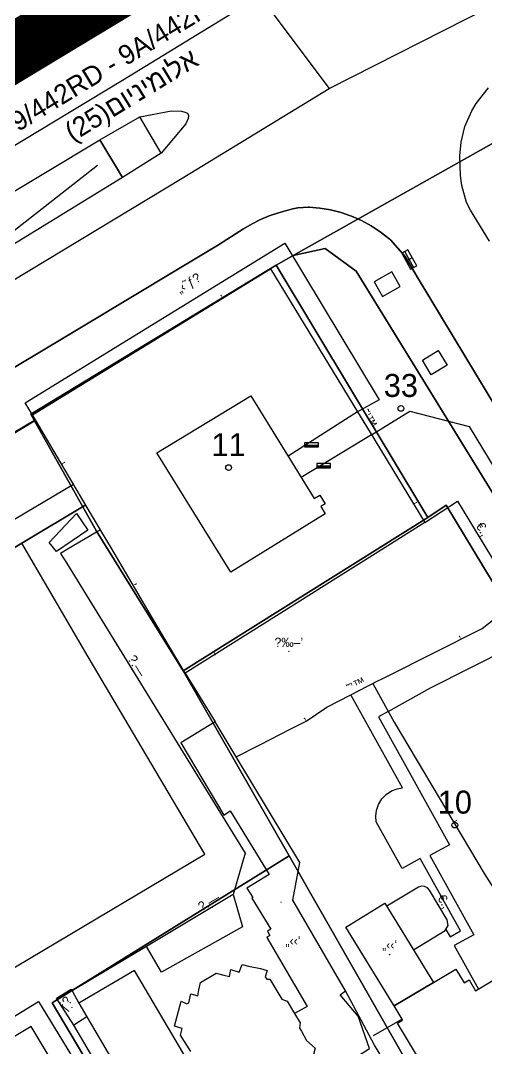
# Model space of a CAD drawing. Header units: metres. Extents: x 218299 to 220222, y 572714 to 574340.
# Drawn here: x 219559.3 to 219599.9, y 574053.9 to 574143.5 of the extents above; entities that cross this region are included whole.
import ezdxf
from ezdxf.enums import TextEntityAlignment as Align

# ---------------------------------------------------------------- set-up
doc = ezdxf.new("R2010")
doc.units = ezdxf.units.M
doc.header["$MEASUREMENT"] = 0
for name, color, linetype in [('1601', 44, 'LANDBORDER'), ('1602', 44, 'Continuous'), ('1603', 44, 'Continuous'), ('6031', 254, 'Continuous'), ('6082', 1, 'CABLEUNDPROPOSE03'), ('6901', 3, 'Continuous'), ('A_POINTS', 2, 'Continuous'), ('M2101', 253, 'Continuous'), ('M2200', 253, 'Continuous'), ('M2207', 253, 'Continuous'), ('M2401', 7, 'Continuous'), ('M2404', 7, 'Continuous'), ('M2407', 253, 'Continuous'), ('M2408', 253, 'Continuous'), ('M2412', 253, 'Continuous'), ('M2420', 253, 'Continuous'), ('m2511', 253, 'Continuous'), ('M2601', 253, 'Continuous'), ('M2602', 253, 'Continuous'), ('M2605', 253, 'Continuous'), ('M2612', 253, 'Continuous'), ('M2804', 253, 'Continuous'), ('M2809', 253, 'Continuous'), ('M4903', 253, 'Continuous'), ('M5202', 253, 'Continuous'), ('M5250', 253, 'Continuous'), ('PLTMarker', 51, 'Continuous')]:
    doc.layers.add(name, color=color, linetype=linetype)
doc.styles.add('HEBTXT', font='HEBTXT')
doc.styles.add('MAVAT_HEBTXT', font='HEBTXT')
doc.linetypes.add('CABLEUNDPROPOSE03', pattern='A,2,[222,elecad.shx,S=0.01,R=0,X=0,Y=0],2,-1', length=5)
doc.linetypes.add('LANDBORDER', pattern='A,6.25,[208,elecad.shx,S=0.02,R=0,X=-0.6,Y=0],12.5,[208,elecad.shx,S=0.02,R=180,X=0.6,Y=0],6.25', length=25)

# ---------------------------------------------------------------- blocks, each defined once
blk = doc.blocks.new('6901')
at = {"layer": 'A_POINTS'}
blk.add_circle((0, 0), 0.25, dxfattribs=at)
at = {"color": 0, "style": 'HEBTXT', "flags": 1}
blk.add_attdef('CODE', (-2.918, 6.399), '', height=1.7, dxfattribs=at)
at = {"color": 0, "style": 'HEBTXT'}
for tag, p in [('PATH', (0.169, 4.708)), ('HTCH', (0.169, 2.708))]:
    blk.add_attdef(tag, text='', height=1.7, dxfattribs=at).set_placement(p, align=Align.MIDDLE_CENTER)
blk = doc.blocks.new('1603')
at = {"layer": 'A_POINTS'}
blk.add_circle((0, 0), 0.25, dxfattribs=at)
at = {"color": 0, "style": 'HEBTXT'}
blk.add_attdef('PARCEL_NUM', text='', height=2, dxfattribs=at).set_placement((0, 1), align=Align.CENTER)
at = {"color": 0, "style": 'HEBTXT', "flags": 1}
blk.add_attdef('LOT_NUM', text='', height=2, dxfattribs=at).set_placement((0, -2.5), align=Align.CENTER)
blk = doc.blocks.new('M2804')
blk.add_circle((0, 0), 0.025)
at = {"style": 'MAVAT_HEBTXT'}
blk.add_attdef('NAME', text='', height=0.8, dxfattribs=at).set_placement((0, 1.59), align=Align.MIDDLE)
blk = doc.blocks.new('M5202')
blk.add_lwpolyline([(-2, -0.53), (2, -0.53), (2, 0.67), (-2, 0.67)], close=True)
for points in [[(-2, 0), (2, 0)], [(-2, -0.33), (2, -0.33)]]:
    blk.add_lwpolyline(points)
at = {"style": 'MAVAT_HEBTXT', "flags": 1}
for tag, p in [('MARK', (0, 1.92)), ('HEIGHT', (0, -1.78)), ('NAME', (0, -4.35))]:
    blk.add_attdef(tag, text='', height=0.8, dxfattribs=at).set_placement(p, align=Align.MIDDLE)
blk = doc.blocks.new('M2207')
blk.add_circle((0, 0), 0.025)
at = {"style": 'MAVAT_HEBTXT'}
blk.add_attdef('NAME', text='', height=0.8, dxfattribs=at).set_placement((0, 1.59), align=Align.MIDDLE)
blk = doc.blocks.new('M2408')
blk.add_circle((0, 0), 0.025)
at = {"style": 'MAVAT_HEBTXT'}
blk.add_attdef('NAME', text='', height=0.8, dxfattribs=at).set_placement((0, 1.59), align=Align.MIDDLE)
blk = doc.blocks.new('M2412')
blk.add_circle((0, 0), 0.025)
at = {"style": 'MAVAT_HEBTXT'}
blk.add_attdef('NAME', text='', height=0.8, dxfattribs=at).set_placement((0, 1.59), align=Align.MIDDLE)
blk = doc.blocks.new('M2601')
blk.add_circle((0, 0), 0.025)
at = {"style": 'MAVAT_HEBTXT'}
blk.add_attdef('NAME', text='', height=0.8, dxfattribs=at).set_placement((0, 1.59), align=Align.MIDDLE)
blk = doc.blocks.new('M2602')
blk.add_circle((0, 0), 0.025)
at = {"style": 'MAVAT_HEBTXT'}
blk.add_attdef('NAME', text='', height=0.8, dxfattribs=at).set_placement((0, 1.59), align=Align.MIDDLE)
blk = doc.blocks.new('M2605')
blk.add_circle((0, 0), 0.025)
at = {"style": 'MAVAT_HEBTXT'}
blk.add_attdef('NAME', text='', height=0.8, dxfattribs=at).set_placement((0, 1.59), align=Align.MIDDLE)
blk = doc.blocks.new('M2612')
blk.add_circle((0, 0), 0.025)
at = {"style": 'MAVAT_HEBTXT'}
blk.add_attdef('NAME', text='', height=0.8, dxfattribs=at).set_placement((0, 1.59), align=Align.MIDDLE)
blk = doc.blocks.new('M4903')
blk.add_lwpolyline([(-1.6, -0.59), (1.6, -0.59), (1.6, 0.62), (-1.6, 0.62)], close=True)
for points in [[(-1.57, 0), (1.57, 0)], [(0, 0.62), (0, -0.59)]]:
    blk.add_lwpolyline(points)
at = {"style": 'MAVAT_HEBTXT', "flags": 1}
for tag, p in [('MARK', (0, 1.87)), ('IL', (0, -6.97))]:
    blk.add_attdef(tag, text='', height=0.8, dxfattribs=at).set_placement(p, align=Align.MIDDLE)
at = {"style": 'MAVAT_HEBTXT'}
for tag, p in [('HEIGHT', (0, -1.84)), ('NAME', (0, -4.41))]:
    blk.add_attdef(tag, text='', height=0.8, dxfattribs=at).set_placement(p, align=Align.MIDDLE)
blk = doc.blocks.new('111')
at = {"layer": 'M2101'}
blk.add_polyline3d([(219541.616, 574087.269, 587.841), (219546.903, 574077.245, 587.915), (219539.311, 574072.733, 587.99), (219549.523, 574055.487, 587.99), (219575.357, 574070.842, 587.915), (219565.202, 574088.042, 587.915), (219559.416, 574097.937, 587.915), (219559.416, 574097.937, 588.152), (219541.616, 574087.269, 588.152)], close=True, dxfattribs=at)
at = {"layer": 'M2200'}
blk.add_polyline3d([(219579.351, 574110.778, 592.94), (219584.891, 574101.82, 592.865), (219585.378, 574102.121, 592.415), (219585.846, 574101.363, 592.415), (219585.446, 574101.115, 592.865), (219585.838, 574100.482, 592.865), (219577.619, 574095.398, 592.865), (219571.186, 574105.796, 593.015)], close=True, dxfattribs=at)
for points in [[(219596.93, 574048.131, 593.84), (219592.147, 574056.13, 593.84), (219592.147, 574056.13, 593.84), (219592.579, 574056.388, 593.84), (219592.527, 574056.476, 593.797), (219591.844, 574057.618, 593.24), (219591.844, 574057.618, 593.24), (219591.844, 574057.618, 593.24), (219595.255, 574059.657, 593.24), (219595.255, 574059.657, 593.24), (219597.225, 574060.835, 593.24), (219597.947, 574059.628, 593.99), (219598.376, 574059.884, 593.99), (219598.936, 574058.947, 593.99), (219607.603, 574064.129, 593.56)], [(219574.129, 574053.652, 594.59), (219573.252, 574055.062, 594.59), (219573.376, 574055.661, 595.64), (219572.703, 574055.853, 594.89), (219573.29, 574058.026, 594.89), (219573.793, 574057.813, 596.09), (219573.954, 574057.888, 596.09), (219574.137, 574058.662, 594.89), (219574.751, 574058.496, 596.24), (219574.83, 574059.032, 593.24), (219574.986, 574059.654, 593.24), (219576.339, 574060.48, 593.24), (219577.026, 574060.309, 596.24), (219577.513, 574060.184, 596.24), (219577.626, 574060.79, 594.74), (219578.333, 574060.559, 596.09), (219578.61, 574061.221, 594.74), (219579.146, 574061.078, 596.09), (219580.213, 574060.873, 596.09), (219580.78, 574060.704, 594.74), (219580.62, 574060.167, 595.94), (219580.749, 574059.952, 595.94), (219581.024, 574059.946, 595.04), (219582.059, 574058.206, 595.04), (219582.538, 574058.026, 595.04), (219583.175, 574056.967, 595.04), (219583.658, 574056.164, 595.04), (219583.658, 574056.164, 595.04), (219583.587, 574055.684, 595.04), (219583.587, 574055.684, 595.04), (219583.788, 574055.418, 595.04), (219583.788, 574055.418, 595.04), (219584.214, 574054.605, 595.04), (219584.214, 574054.605, 595.04), (219584.952, 574053.93, 595.04), (219584.952, 574053.93, 595.04), (219584.785, 574053.269, 595.94)]]:
    blk.add_polyline3d(points, dxfattribs=at)
at = {"layer": 'M2207'}
for points in [[(219564.198, 574100.525, 589.634), (219565.167, 574099.079, 589.634), (219562.456, 574097.213, 589.184), (219561.798, 574097.988, 589.184)], [(219591.844, 574057.618, 592.97), (219587.648, 574064.494, 592.97), (219591.04, 574066.564, 592.97), (219595.255, 574059.657, 592.97), (219591.844, 574057.618, 592.97)], [(219578.022, 574046.236, 593.315), (219576.892, 574048.159, 593.315), (219576.687, 574048.038, 593.315), (219569.238, 574060.712, 592.415), (219564.374, 574057.854, 592.265), (219564.374, 574057.854, 592.265), (219565.074, 574056.662, 592.35), (219571.808, 574045.204, 593.165), (219570.796, 574044.61, 593.165), (219577.206, 574033.703, 593.165), (219577.206, 574033.703, 593.165), (219583.287, 574037.277, 593.315), (219578.273, 574045.809, 593.315), (219578.247, 574045.852, 593.315), (219578.247, 574045.852, 593.315)], [(219563.809, 574049.873, 591.815), (219560.23, 574055.841, 591.815), (219542.826, 574045.404, 591.815), (219542.979, 574045.15, 591.815), (219546.474, 574039.322, 591.815), (219547.033, 574039.659, 591.815), (219547.105, 574039.54, 591.815), (219551.27, 574042.052, 591.815), (219551.164, 574042.228, 591.815), (219552.158, 574042.828, 591.815), (219552.271, 574042.64, 591.815), (219557.186, 574045.604, 591.815), (219557.092, 574045.759, 591.815), (219558.077, 574046.353, 591.815), (219558.137, 574046.253, 591.815), (219563.043, 574049.212, 591.815), (219562.955, 574049.358, 591.815), (219563.809, 574049.873, 591.815)]]:
    blk.add_polyline3d(points, close=True, dxfattribs=at)
blk.add_polyline3d([(219586.495, 574051.896, 592.115), (219589.703, 574053.926, 592.115), (219588.706, 574056.736, 592.115), (219587.153, 574058.593, 592.115), (219587.596, 574058.938, 591.815), (219587.596, 574058.938, 591.815), (219583.015, 574066.829, 592.115), (219583.63, 574070.117, 592.115), (219578.083, 574079.308, 592.115), (219576.244, 574082.355, 592.115), (219576.244, 574082.355, 592.115), (219573.257, 574080.53, 592.115), (219577.018, 574074.23, 592.115), (219577.565, 574074.612, 592.115), (219580.972, 574069.077, 592.265), (219579.012, 574067.875, 592.265), (219579.531, 574067.057, 592.265), (219579.438, 574067.013, 592.265), (219581.092, 574064.32, 592.265), (219580.805, 574064.131, 592.115), (219581.019, 574063.746, 592.115), (219580.756, 574063.571, 591.815), (219584.263, 574057.575, 592.265), (219583.175, 574056.967, 592.265), (219583.658, 574056.164, 592.265), (219583.587, 574055.684, 592.19), (219583.788, 574055.418, 592.04), (219584.214, 574054.605, 591.74), (219584.952, 574053.93, 591.74), (219584.785, 574053.269, 591.74)], dxfattribs=at)
at = {"layer": 'M2401'}
for points in [[(219600.129, 574124.235, 592.798), (219598.476, 574126.932, 592.798), (219598.141, 574127.614, 592.798), (219597.747, 574129.099, 592.798), (219597.625, 574129.959, 592.798), (219597.561, 574131.68, 592.798), (219597.666, 574132.871, 592.798), (219597.998, 574134.215, 592.798), (219598.592, 574135.58, 592.798), (219598.979, 574136.219, 592.798), (219600.069, 574137.591, 592.798)], [(219556.592, 574137.82, 593.13), (219561.505, 574140.796, 593.13), (219565.835, 574143.434, 593.13), (219568.319, 574145.031, 593.13)], [(219601.029, 574109.208, 595.067), (219593.927, 574120.995, 595.067), (219592.801, 574122.911, 595.067), (219591.513, 574124.346, 595.067), (219591.369, 574124.473, 595.067), (219590.622, 574125.058, 595.067), (219589.827, 574125.579, 595.067), (219588.992, 574126.033, 595.067), (219588.121, 574126.416, 595.067), (219587.965, 574126.47, 595.067), (219587.221, 574126.726, 595.067), (219586.298, 574126.96, 595.067), (219585.359, 574127.117, 595.067), (219584.449, 574127.193, 595.067), (219584.41, 574127.196, 595.067), (219584.36, 574127.196, 595.067), (219583.913, 574127.178, 595.067), (219583.465, 574127.128, 595.067), (219583.018, 574127.047, 595.067), (219582.571, 574126.936, 595.067), (219581.759, 574126.702, 595.067), (219580.967, 574126.444, 595.067), (219580.202, 574126.137, 595.067), (219579.469, 574125.753, 595.067), (219578.735, 574125.3, 595.067), (219578.01, 574124.837, 595.067), (219577.285, 574124.375, 595.067), (219576.553, 574123.924, 595.067), (219572.93, 574121.749, 595.067), (219564.899, 574116.928, 595.067), (219545.757, 574105.438, 595.067)], [(219569.706, 574135.059, 589.108), (219572.449, 574135.59, 589.108), (219573.34, 574135.563, 589.108), (219573.631, 574135.485, 589.108), (219573.835, 574135.374, 589.108), (219573.941, 574135.189, 589.108), (219573.913, 574134.926, 589.108), (219573.7, 574134.445, 589.108), (219571.562, 574131.915, 589.108), (219568.2, 574129.798, 589.108), (219543.962, 574114.932, 589.108)], [(219551.428, 574124.188, 589.108), (219566.208, 574133.073, 589.108), (219566.216, 574133.078, 589.108), (219569.706, 574135.059, 589.108)], [(219564.986, 574101.274, 588.152), (219559.416, 574097.937, 588.152), (219541.616, 574087.269, 588.152), (219541.507, 574087.204, 588.152), (219540.065, 574089.027, 588.152), (219539.252, 574090.085, 588.152), (219536.919, 574093.122, 588.152), (219536.22, 574094.033, 588.152)]]:
    blk.add_polyline3d(points, dxfattribs=at)
at = {"layer": 'M2404'}
for points in [[(219600.129, 574124.235, 592.798), (219598.476, 574126.932, 592.798), (219598.141, 574127.614, 592.798), (219597.747, 574129.099, 592.798), (219597.625, 574129.959, 592.798), (219597.561, 574131.68, 592.798), (219597.666, 574132.871, 592.798), (219597.998, 574134.215, 592.798), (219598.592, 574135.58, 592.798), (219598.979, 574136.219, 592.798), (219600.069, 574137.591, 592.798)], [(219556.592, 574137.82, 593.13), (219561.505, 574140.796, 593.13), (219565.835, 574143.434, 593.13), (219568.319, 574145.031, 593.13)], [(219545.757, 574105.438, 593.529), (219564.899, 574116.928, 593.529), (219572.93, 574121.749, 593.529), (219576.553, 574123.924, 593.529), (219577.285, 574124.375, 593.529), (219578.01, 574124.837, 593.529), (219578.735, 574125.3, 593.529), (219579.469, 574125.753, 593.529), (219580.202, 574126.137, 593.529), (219580.967, 574126.444, 593.529), (219581.759, 574126.702, 593.529), (219582.571, 574126.936, 593.529), (219583.018, 574127.047, 593.529), (219583.465, 574127.128, 593.529), (219583.913, 574127.178, 593.529), (219584.36, 574127.196, 593.529), (219584.41, 574127.196, 593.529), (219584.449, 574127.193, 593.529), (219585.359, 574127.117, 593.529), (219586.298, 574126.96, 593.529), (219587.221, 574126.726, 593.529), (219587.965, 574126.47, 593.529), (219588.121, 574126.416, 593.529), (219588.992, 574126.033, 593.529), (219589.827, 574125.579, 593.529), (219590.622, 574125.058, 593.529), (219591.369, 574124.473, 593.529), (219591.513, 574124.346, 593.529), (219592.801, 574122.911, 593.529), (219593.927, 574120.995, 593.529), (219601.029, 574109.208, 593.529)], [(219569.706, 574135.059, 589.108), (219572.449, 574135.59, 589.108), (219573.34, 574135.563, 589.108), (219573.631, 574135.485, 589.108), (219573.835, 574135.374, 589.108), (219573.941, 574135.189, 589.108), (219573.913, 574134.926, 589.108), (219573.7, 574134.445, 589.108), (219571.562, 574131.915, 589.108)], [(219568.2, 574129.798, 589.033), (219543.962, 574114.932, 589.033), (219519.709, 574100.311, 589.033), (219501.954, 574089.571, 589.033), (219481.333, 574077.15, 589.033), (219474.677, 574073.071, 589.033), (219469.278, 574071.441, 589.033), (219469.023, 574071.525, 589.033), (219468.862, 574071.653, 589.033), (219468.79, 574072.043, 589.033), (219469.007, 574072.687, 589.033), (219469.393, 574073.291, 589.033), (219471.524, 574075.463, 589.033), (219472.431, 574076.351, 589.033), (219472.457, 574076.377, 589.033), (219472.997, 574076.731, 589.033), (219484.304, 574083.543, 589.033), (219497.322, 574091.428, 589.033), (219518.508, 574104.226, 589.033), (219541.503, 574118.147, 589.033), (219551.428, 574124.188, 589.033), (219566.208, 574133.073, 589.033)], [(219536.22, 574094.033, 588), (219536.919, 574093.122, 588), (219539.252, 574090.085, 588), (219540.065, 574089.027, 588), (219541.507, 574087.204, 588), (219541.616, 574087.269, 588), (219559.416, 574097.937, 588), (219564.986, 574101.274, 588)]]:
    blk.add_polyline3d(points, dxfattribs=at)
at = {"layer": 'M2407'}
for points in [[(219588.646, 574109.372, 589.802), (219582.617, 574105.497, 589.802)], [(219589.858, 574107.382, 589.727), (219583.752, 574103.662, 589.727)], [(219563.938, 574103.048, 588.087), (219552.054, 574096.03, 588.231), (219550.171, 574099.218, 588.231), (219548.964, 574098.505, 588.231), (219549.468, 574097.651, 588.231), (219549.063, 574097.412, 588.231), (219550.407, 574095.135, 588.231), (219549.958, 574094.87, 588.227)], [(219591.322, 574083.276, 590.083), (219595.002, 574085.319, 590.083), (219601.958, 574088.845, 590.083), (219601.174, 574090.334, 590.083), (219603.456, 574091.654, 590.083)], [(219596.349, 574064.293, 590.458), (219596.704, 574063.654, 590.458), (219597.605, 574064.154, 590.458), (219594.11, 574070.45, 590.233), (219592.541, 574069.579, 590.233), (219590.279, 574073.654, 590.158), (219590.237, 574074.138, 590.122), (219590.296, 574074.655, 590.09), (219590.471, 574075.171, 590.064), (219590.763, 574075.649, 590.048), (219591.153, 574076.051, 590.042), (219591.61, 574076.351, 590.047), (219592.096, 574076.537, 590.061), (219592.576, 574076.618, 590.083), (219588.074, 574084.728, 590.083)], [(219591.322, 574083.276, 590.083), (219590.477, 574082.807, 590.083), (219596.664, 574071.661, 590.214), (219594.958, 574070.719, 590.233), (219598.786, 574063.829, 590.533), (219597.068, 574062.875, 590.533), (219599.171, 574059.087, 590.533)], [(219577.817, 574067.316, 589.502), (219578.638, 574064.516, 589.427), (219571.593, 574060.553, 589.352), (219570.288, 574062.812, 589.421)]]:
    blk.add_polyline3d(points, dxfattribs=at)
at = {"layer": 'M2408'}
for points in [[(219571.562, 574131.915, 589.108), (219569.706, 574135.059, 589.108)], [(219568.2, 574129.798, 589.033), (219566.208, 574133.073, 589.033)], [(219560.359, 574109.11, 588.227), (219559.709, 574110.169, 588.227), (219582.332, 574124.055, 588.227), (219590.545, 574110.422, 588.227), (219588.646, 574109.372, 588.227)], [(219589.858, 574107.382, 589.727), (219593.217, 574109.429, 589.727), (219598.383, 574108.107, 589.727), (219605.732, 574095.941, 589.727), (219608.801, 574090.973, 589.727), (219609.346, 574090.091, 589.727), (219613.75, 574082.703, 589.727), (219622.661, 574067.751, 589.727), (219624.865, 574069.065, 589.727), (219627.852, 574064.052, 589.727), (219628.293, 574063.319, 589.727), (219629.56, 574061.207, 589.727), (219629.876, 574060.68, 589.727)]]:
    blk.add_polyline3d(points, dxfattribs=at)
at = {"layer": 'M2412'}
blk.add_polyline3d([(219562.457, 574058.297, 588.002), (219563.717, 574059.083, 588.002), (219563.802, 574058.932, 588.039), (219564.374, 574057.854, 588.827), (219565.074, 574056.662, 589.652), (219563.946, 574055.934, 589.652)], close=True, dxfattribs=at)
at = {"layer": 'M2420'}
for points in [[(219269.5, 573961.12), (219289.529, 573970.985), (219308.394, 573982.007), (219313.709, 573985.471), (219375.059, 574021.492), (219442.049, 574062.93), (219453.2, 574069.582), (219466.311, 574076.718), (219568.204, 574138.273), (219580.156, 574145.612), (219595.255, 574153.366), (219695.469, 574214.527), (219702.903, 574218.819)], [(219277.3, 573946.38), (219296.25, 573958.952), (219314.339, 573973.014), (219319.452, 573976.38), (219380.511, 574012.609), (219447.317, 574054.359), (219459.053, 574061.55), (219471.289, 574068.042), (219573.396, 574129.726), (219586.187, 574137.537), (219600.145, 574144.634), (219701.809, 574206.914), (219707.996, 574210.42)], [(219580.947, 574191.365), (219585.5, 574182.88), (219578.09, 574175.19), (219575.59, 574170.19), (219574.41, 574158.69), (219576.3, 574149.88), (219580.156, 574145.612), (219586.187, 574137.537)]]:
    blk.add_lwpolyline(points, dxfattribs=at)
at = {"layer": 'm2511'}
blk.add_polyline3d([(219475.122, 574074.315, 587.087), (219491.648, 574084.371, 587.087), (219504.158, 574091.905, 587.087), (219512.229, 574096.76, 587.087), (219520.697, 574101.935, 587.087), (219532.315, 574108.868, 587.087), (219548.522, 574118.627, 587.087), (219556.615, 574123.514, 587.087), (219566.021, 574130.849, 587.087)], dxfattribs=at)
at = {"layer": 'M2601'}
for points in [[(219560.359, 574109.11, 590.533), (219581.061, 574121.817, 591.133), (219588.646, 574109.372, 591.133), (219588.646, 574109.372, 591.133)], [(219560.611, 574108.681, 590.083), (219556.445, 574106.221, 590.083)], [(219565.412, 574100.553, 590.761), (219560.611, 574108.681, 590.544), (219560.359, 574109.11, 590.533)], [(219589.747, 574107.564, 591.133), (219594.52, 574099.732, 591.133), (219594.52, 574099.732, 591.133), (219589.954, 574096.857, 591.133)], [(219567.166, 574097.582, 590.84), (219565.412, 574100.553, 590.761)], [(219571.106, 574090.91, 591.018), (219567.166, 574097.582, 590.84)], [(219589.954, 574096.857, 591.133), (219585.74, 574094.204, 591.133)], [(219585.74, 574094.204, 591.133), (219583.069, 574092.522, 591.133)], [(219583.069, 574092.522, 591.133), (219573.655, 574086.594, 591.133), (219576.244, 574082.355, 591.133)], [(219591.147, 574086.301, 591.433), (219599.517, 574090.508, 591.433), (219600.609, 574091.38, 591.433), (219602.152, 574093.075, 591.583), (219602.152, 574093.075, 591.583), (219603.221, 574092.043, 591.583)], [(219573.655, 574086.594, 591.133), (219571.106, 574090.91, 591.018)], [(219589.972, 574085.709, 591.433), (219590.061, 574085.755, 591.433), (219591.147, 574086.301, 591.433)], [(219589.972, 574085.709, 591.227), (219590.155, 574085.379, 591.227)], [(219590.155, 574085.379, 591.227), (219591.849, 574082.328, 591.227), (219599.673, 574069.144, 591.527), (219604.182, 574062.084, 591.669)], [(219580.157, 574080.368, 591.433), (219582.855, 574081.747, 591.433), (219584.172, 574082.43, 591.433), (219585.99, 574083.65, 591.433), (219588.074, 574084.728, 591.433)], [(219578.083, 574079.308, 591.433), (219580.157, 574080.368, 591.433)], [(219592.527, 574056.476, 591.602), (219590.001, 574055.029, 591.602)]]:
    blk.add_polyline3d(points, dxfattribs=at)
at = {"layer": 'M2602'}
for points in [[(219594.52, 574099.732, 591.283), (219597.361, 574101.592, 591.283), (219601.804, 574094.274, 591.283), (219602.152, 574093.075, 591.283)], [(219593.518, 574062.503, 590.777), (219596.295, 574064.199, 590.777), (219596.542, 574064.631, 590.777), (219596.455, 574065.12, 590.777), (219594.91, 574067.7, 590.777), (219594.742, 574067.897, 590.777), (219594.494, 574068.025, 590.777), (219594.215, 574068.048, 590.777), (219593.968, 574067.97, 590.777), (219591.196, 574066.309, 590.777)]]:
    blk.add_polyline3d(points, dxfattribs=at)
at = {"layer": 'M2605'}
for points in [[(219566.267, 574099.104, 589.052), (219563.465, 574097.429, 589.052)], [(219563.465, 574097.429, 589.052), (219562.805, 574097.035, 589.052), (219563.304, 574096.224, 589.07)], [(219563.304, 574096.224, 589.07), (219573.869, 574079.036, 589.465)], [(219573.869, 574079.036, 589.465), (219578.856, 574070.923, 589.652), (219577.817, 574067.316, 589.502), (219570.288, 574062.812, 589.421), (219563.802, 574058.932, 589.352), (219563.802, 574058.932, 589.352), (219564.374, 574057.854, 589.352)], [(219577.365, 574033.126, 589.652), (219577.365, 574033.126, 589.652), (219577.365, 574033.126, 589.652), (219563.946, 574055.934, 589.652), (219562.457, 574058.297, 588.002)], [(219577.365, 574033.126, 589.652), (219583.144, 574036.569, 590.072), (219590.436, 574040.967, 590.072), (219591.03, 574040.762, 590.008), (219592.101, 574044.155, 590.008), (219591.666, 574044.32, 590.008), (219591.959, 574044.495, 590.025), (219595.197, 574046.433, 590.218), (219595.197, 574046.433, 590.218), (219592.724, 574049.977, 590.218), (219590.118, 574054.213, 590.218), (219587.596, 574058.938, 590.533)], [(219543.097, 574044.953, 588.208), (219542.709, 574044.742, 588.208), (219542.211, 574045.704, 588.208), (219542.451, 574046.747, 588.208), (219560.886, 574058.012, 588.208), (219564.736, 574051.675, 588.508)]]:
    blk.add_polyline3d(points, dxfattribs=at)
at = {"layer": 'M2612'}
for points in [[(219588.646, 574109.372, 591.133), (219589.747, 574107.564, 591.133)], [(219588.074, 574084.728, 591.433), (219589.535, 574085.483, 591.433)], [(219589.535, 574085.483, 591.433), (219589.972, 574085.709, 591.433)]]:
    blk.add_polyline3d(points, dxfattribs=at)
at = {"layer": 'M2809'}
blk.add_polyline3d([(219551.428, 574124.188, 588.508), (219566.208, 574133.073, 588.958), (219566.208, 574133.073, 588.958), (219568.2, 574129.798, 589.033), (219568.2, 574129.798, 589.033), (219568.2, 574129.798, 589.033), (219543.962, 574114.932, 587.983)], dxfattribs=at)
at = {"layer": 'M5250'}
for points in [[(219590.824, 574119.417, 589.302), (219592.352, 574120.286, 589.302), (219591.632, 574121.553, 589.302), (219590.104, 574120.685, 589.302), (219590.824, 574119.417, 589.302)], [(219594.3, 574113.885, 589.452), (219595.68, 574114.708, 589.452), (219596.444, 574113.427, 589.452), (219595.063, 574112.604, 589.452), (219594.3, 574113.885, 589.452)]]:
    blk.add_polyline3d(points, dxfattribs=at)
at = {"layer": 'M2207'}
ref = blk.add_blockref('M2207', (219581.986, 574066.659), dxfattribs=dict(at, xscale=0.5, yscale=0.5, zscale=0.5))
ref.add_attrib('NAME', '„‹‹‘', dxfattribs={"layer": '0', "height": 0.8, "style": 'MAVAT_HEBTXT'}).set_placement((219583.034, 574063.236), align=Align.MIDDLE)
ref = blk.add_blockref('M2207', (219591.448, 574062.084), dxfattribs=dict(at, xscale=0.5, yscale=0.5, zscale=0.5))
ref.add_attrib('NAME', '„‹‹‘', dxfattribs={"layer": '0', "height": 0.8, "style": 'MAVAT_HEBTXT'}).set_placement((219591.448, 574062.88), align=Align.MIDDLE)
at = {"layer": 'M2408'}
ref = blk.add_blockref('M2408', (219578.198, 574121.517), dxfattribs=dict(at, xscale=0.5, yscale=0.5, zscale=0.5))
ref.add_attrib('NAME', '„‹˜ƒ\x8e', dxfattribs={"layer": '0', "height": 0.8, "rotation": 31.54137, "style": 'MAVAT_HEBTXT'}).set_placement((219573.985, 574120.503), align=Align.MIDDLE)
at = {"layer": 'M2412'}
ref = blk.add_blockref('M2412', (219563.78, 574057.511), dxfattribs=dict(at, xscale=0.5, yscale=0.5, zscale=0.5))
ref.add_attrib('NAME', 'ƒ\x8e', dxfattribs={"layer": '0', "height": 0.8, "rotation": 60.90539, "style": 'MAVAT_HEBTXT'}).set_placement((219563.299, 574057.778), align=Align.MIDDLE)
at = {"layer": 'M2601'}
ref = blk.add_blockref('M2601', (219576.918, 574119.274), dxfattribs=dict(at, xscale=0.5, yscale=0.5, zscale=0.5))
ref.add_attrib('NAME', '‚', dxfattribs={"layer": '0', "height": 0.8, "rotation": 31.54137, "style": 'MAVAT_HEBTXT'}).set_placement((219576.631, 574119.743), align=Align.MIDDLE)
ref = blk.add_blockref('M2601', (219562.885, 574104.831), dxfattribs=dict(at, xscale=0.5, yscale=0.5, zscale=0.5))
ref.add_attrib('NAME', '‚', dxfattribs={"layer": '0', "height": 0.8, "rotation": 300.56443, "style": 'MAVAT_HEBTXT'}).set_placement((219563.359, 574105.111), align=Align.MIDDLE)
ref = blk.add_blockref('M2601', (219593.538, 574101.344), dxfattribs=dict(at, xscale=0.5, yscale=0.5, zscale=0.5))
ref.add_attrib('NAME', '‚', dxfattribs={"layer": '0', "height": 0.8, "rotation": 301.35921, "style": 'MAVAT_HEBTXT'}).set_placement((219594.007, 574101.63), align=Align.MIDDLE)
ref = blk.add_blockref('M2601', (219569.136, 574094.246), dxfattribs=dict(at, xscale=0.5, yscale=0.5, zscale=0.5))
ref.add_attrib('NAME', '‚', dxfattribs={"layer": '0', "height": 0.8, "rotation": 300.56443, "style": 'MAVAT_HEBTXT'}).set_placement((219569.61, 574094.526), align=Align.MIDDLE)
ref = blk.add_blockref('M2601', (219597.646, 574089.568), dxfattribs=dict(at, xscale=0.5, yscale=0.5, zscale=0.5))
ref.add_attrib('NAME', '‚', dxfattribs={"layer": '0', "height": 0.8, "rotation": 26.68797, "style": 'MAVAT_HEBTXT'}).set_placement((219597.399, 574090.059), align=Align.MIDDLE)
ref = blk.add_blockref('M2601', (219576.261, 574088.235), dxfattribs=dict(at, xscale=0.5, yscale=0.5, zscale=0.5))
ref.add_attrib('NAME', '‚', dxfattribs={"layer": '0', "height": 0.8, "rotation": 32.19742, "style": 'MAVAT_HEBTXT'}).set_placement((219575.968, 574088.7), align=Align.MIDDLE)
ref = blk.add_blockref('M2601', (219584.182, 574082.436), dxfattribs=dict(at, xscale=0.5, yscale=0.5, zscale=0.5))
ref.add_attrib('NAME', '‚', dxfattribs={"layer": '0', "height": 0.8, "rotation": 33.86973, "style": 'MAVAT_HEBTXT'}).set_placement((219583.875, 574082.893), align=Align.MIDDLE)
ref = blk.add_blockref('M2601', (219597.008, 574073.634), dxfattribs=dict(at, xscale=0.5, yscale=0.5, zscale=0.5))
ref.add_attrib('NAME', '‚', dxfattribs={"layer": '0', "height": 0.8, "rotation": 300.68783, "style": 'MAVAT_HEBTXT'}).set_placement((219597.481, 574073.915), align=Align.MIDDLE)
at = {"layer": 'M2602'}
ref = blk.add_blockref('M2602', (219599.025, 574098.851), dxfattribs=dict(at, xscale=0.5, yscale=0.5, zscale=0.5))
ref.add_attrib('NAME', '€.‚', dxfattribs={"layer": '0', "height": 0.8, "rotation": 301.26088, "style": 'MAVAT_HEBTXT'}).set_placement((219599.496, 574099.136), align=Align.MIDDLE)
ref = blk.add_blockref('M2602', (219595.667, 574066.436), dxfattribs=dict(at, xscale=0.5, yscale=0.5, zscale=0.5))
ref.add_attrib('NAME', '€.‚', dxfattribs={"layer": '0', "height": 0.8, "rotation": 300.91472, "style": 'MAVAT_HEBTXT'}).set_placement((219596.139, 574066.718), align=Align.MIDDLE)
at = {"layer": 'M2605'}
ref = blk.add_blockref('M2605', (219568.998, 574086.96), dxfattribs=dict(at, xscale=0.5, yscale=0.5, zscale=0.5))
ref.add_attrib('NAME', '\x9a.—', dxfattribs={"layer": '0', "height": 0.8, "rotation": 301.57893, "style": 'MAVAT_HEBTXT'}).set_placement((219569.467, 574087.248), align=Align.MIDDLE)
ref = blk.add_blockref('M2605', (219575.984, 574066.22), dxfattribs=dict(at, xscale=0.5, yscale=0.5, zscale=0.5))
ref.add_attrib('NAME', '\x9a.—', dxfattribs={"layer": '0', "height": 0.8, "rotation": 30.89104, "style": 'MAVAT_HEBTXT'}).set_placement((219575.702, 574066.692), align=Align.MIDDLE)
at = {"layer": 'M2612'}
ref = blk.add_blockref('M2612', (219589.196, 574108.468), dxfattribs=dict(at, xscale=0.5, yscale=0.5, zscale=0.5))
ref.add_attrib('NAME', '˜’™', dxfattribs={"layer": '0', "height": 0.8, "rotation": 301.35921, "style": 'MAVAT_HEBTXT'}).set_placement((219589.666, 574108.754), align=Align.MIDDLE)
ref = blk.add_blockref('M2612', (219588.805, 574085.105), dxfattribs=dict(at, xscale=0.5, yscale=0.5, zscale=0.5))
ref.add_attrib('NAME', '˜’™', dxfattribs={"layer": '0', "height": 0.8, "rotation": 27.33905, "style": 'MAVAT_HEBTXT'}).set_placement((219588.552, 574085.594), align=Align.MIDDLE)
at = {"layer": 'M2804'}
ref = blk.add_blockref('M2804', (219582.676, 574088.506, 600.302), dxfattribs=dict(at, xscale=0.5, yscale=0.5, zscale=0.5))
ref.add_attrib('NAME', '\x8d‰–’', dxfattribs={"layer": '0', "height": 0.8, "style": 'MAVAT_HEBTXT'}).set_placement((219582.676, 574089.302, 600.302), align=Align.MIDDLE)
at = {"layer": 'M4903', "xscale": 0.4999999999999998, "yscale": 0.4999999999999998, "zscale": 0.4999999999999998, "rotation": 298.6917512889717}
blk.add_blockref('M4903', (219593.152, 574122.632, 589.182), dxfattribs=at)
at = {"layer": 'M5202', "xscale": 0.3, "yscale": 0.3, "zscale": 0.3}
for p in [(219584.648, 574106.471, 589.782), (219585.705, 574104.658, 589.745)]:
    blk.add_blockref('M5202', p, dxfattribs=at)

msp = doc.modelspace()

# ---------------------------------------------------------------- linework, layer by layer
at = {"layer": '1601'}
for points in [[(219440.56, 574068.24), (219463.12, 574081.92), (219475.47, 574089.41), (219488.57, 574097.23), (219488.5464, 574097.269), (219549.3521, 574133.6355), (219568.0464, 574144.8134), (219594.519, 574161.2563), (219662.3289, 574201.9095), (219693.9316, 574221.0817), (219699.492, 574224.4439)], [(219662.3289, 574201.9095), (219594.519, 574161.2563), (219568.0464, 574144.8134), (219549.3521, 574133.6355)]]:
    msp.add_lwpolyline(points, dxfattribs=at)
at = {"layer": '1602'}
for points in [[(219440.56, 574068.24), (219463.12, 574081.92), (219475.47, 574089.41), (219488.57, 574097.23), (219488.5464, 574097.269), (219549.3521, 574133.6355), (219568.0464, 574144.8134), (219594.519, 574161.2563), (219662.3289, 574201.9095), (219693.9316, 574221.0817), (219699.492, 574224.4439)], [(219715.094, 574198.7137), (219702.8387, 574194.1521), (219602.8741, 574134.1532), (219583.0426, 574122.9815), (219581.572, 574122.153), (219560.202, 574109.158), (219560.5208, 574108.5915), (219479.61, 574059.5467), (219478.5006, 574055.6631), (219460.6919, 574045.4822), (219449.0175, 574038.7551)], [(219750.9647, 574139.5569), (219652.6181, 574080.5379), (219649.5711, 574078.7681), (219652.8568, 574073.3188), (219629.7477, 574059.5225), (219628.5655, 574056.9687), (219624.9977, 574062.3569), (219588.5266, 574121.6279), (219585.8312, 574123.6085), (219583.0426, 574122.9815), (219602.8741, 574134.1532), (219606.5893, 574127.9661), (219601.2729, 574124.6329), (219621.4279, 574090.8865), (219625.5646, 574086.6223), (219629.3449, 574086.1636), (219632.6396, 574088.003), (219636.5984, 574090.6085), (219641.2461, 574093.4275), (219657.4567, 574102.9897), (219674.9357, 574113.4074), (219703.3203, 574130.3703), (219720.1423, 574140.6875), (219731.6805, 574147.6586)]]:
    msp.add_lwpolyline(points, dxfattribs=at)
for points in [[(219547.4531, 574138.8125), (219564.7031, 574150.1875), (219568.0464, 574144.8134), (219549.3521, 574133.6355), (219488.5464, 574097.269), (219485.7569, 574101.8661)], [(219588.5266, 574121.6279), (219624.9977, 574062.3569), (219621.3172, 574059.9378), (219596.3551, 574101.2291), (219594.763, 574100.16), (219581.572, 574122.153), (219583.0426, 574122.9815), (219585.8312, 574123.6085)], [(219560.5208, 574108.5915), (219560.202, 574109.158), (219581.572, 574122.153), (219594.763, 574100.16), (219573.4608, 574086.8055), (219565.9288, 574098.9815)], [(219576.0095, 574029.2175), (219567.5277, 574023.9848), (219523.6769, 573997.2083), (219506.362, 574002.6066), (219500.5425, 574011.684), (219497.846, 574024.5222), (219478.5006, 574055.6631), (219479.61, 574059.5467), (219560.5208, 574108.5915), (219565.9288, 574098.9815), (219573.4608, 574086.8055), (219582.6904, 574070.7065), (219562.0784, 574057.9059), (219576.8812, 574032.9425)], [(219596.3551, 574101.2291), (219621.3172, 574059.9378), (219596.7829, 574046.0182), (219582.6904, 574070.7065), (219573.4608, 574086.8055), (219594.763, 574100.16)], [(219562.0784, 574057.9059), (219582.6904, 574070.7065), (219596.7829, 574046.0182), (219598.8201, 574043.3976), (219576.0095, 574029.2175), (219576.8812, 574032.9425)]]:
    msp.add_lwpolyline(points, close=True, dxfattribs=at)
at = {"layer": '6031'}
msp.add_lwpolyline([(219592.9792, 574164.1552), (219565.5937, 574146.8481), (219537.3259, 574129.8509)], dxfattribs=at)
at = {"layer": '6082', "flags": 128}
msp.add_lwpolyline([(218650.5449, 573096.5404), (218660.5152, 573190.0127), (218663.4791, 573209.0771), (218663.8628, 573211.4353), (218666.9173, 573240.6162), (218673.5903, 573295.6615), (218679.4147, 573346.6649), (218687.0527, 573411.2478), (218693.5742, 573463.6031), (218698.057, 573469.4889), (218709.0427, 573515.7015), (218723.736, 573556.7577), (218742.6267, 573596.1806), (218765.0101, 573631.9983), (218782.4708, 573655.6114), (218800.7456, 573676.7667), (218824.4853, 573700.5199), (218847.3305, 573720.5641), (218870.4486, 573737.1885), (218888.2203, 573749.0084), (218903.1278, 573758.1457), (218951.5793, 573785.2584), (218982.7481, 573803.1661), (219002.1321, 573813.4568), (219012.0265, 573818.3663), (219014.5605, 573822.6434), (219019.8354, 573825.3428), (219035.8631, 573834.4345), (219082.1491, 573860.6879), (219128.4778, 573887.3717), (219175.3385, 573916.5012), (219205.656, 573933.9984), (219217.0002, 573938.3956), (219221.5844, 573941.3274), (219222.9642, 573942.197), (219225.3216, 573944.6659), (219227.9462, 573948.9068), (219233.3226, 573958.4433), (219234.7212, 573965.4503), (219235.3109, 573968.5548), (219254.1613, 573979.3772), (219259.8778, 573972.7069), (219271.1834, 573969.0581), (219298.1281, 573984.4323), (219379.2529, 574032.7048), (219457.2614, 574079.2784), (219479.5199, 574092.6214), (219489.0746, 574102.7722), (219520.2056, 574121.9128), (219529.4279, 574122.9635), (219594.335, 574162.1754), (219618.32, 574176.5889), (219699.0507, 574225.1718)], dxfattribs=at)
at = {"layer": 'PLTMarker', "color": 51, "const_width": 5, "flags": 128}
msp.add_lwpolyline([(219379.2529, 574032.7048), (219457.2614, 574079.2784), (219479.5199, 574092.6214), (219489.0746, 574102.7722), (219520.2056, 574121.9128), (219529.4279, 574122.9635), (219594.335, 574162.1754), (219618.32, 574176.5889), (219699.0507, 574225.1718)], dxfattribs=at)

# ---------------------------------------------------------------- block references
msp.add_blockref('111', (0, 0))
at = {"layer": '1603'}
for p, values in [((219592.4284, 574109.6697), {'PARCEL_NUM': '33'}), ((219577.4232, 574104.5122), {'PARCEL_NUM': '11'}), ((219597.1262, 574073.3749), {'PARCEL_NUM': '10'})]:
    msp.add_blockref('1603', p, dxfattribs=at).add_auto_attribs(values)
at = {"layer": '6901'}
ref = msp.add_blockref('6901', (219563.8921, 574145.8077), dxfattribs=dict(at, rotation=31.4424))
ref.add_attrib('PATH', '9/442RD - 9A/442RD', dxfattribs={"layer": '0', "color": 0, "height": 1.7, "rotation": 31.4424, "style": 'HEBTXT'}).set_placement((219567.8251, 574140.0702), align=Align.MIDDLE_CENTER)
ref.add_attrib('HTCH', '(25)םוינימולא', dxfattribs={"layer": '0', "color": 0, "height": 1.7, "rotation": 31.4424, "style": 'HEBTXT'}).set_placement((219568.9593, 574136.9717), align=Align.MIDDLE_CENTER)

doc.saveas('drawing.dxf')
